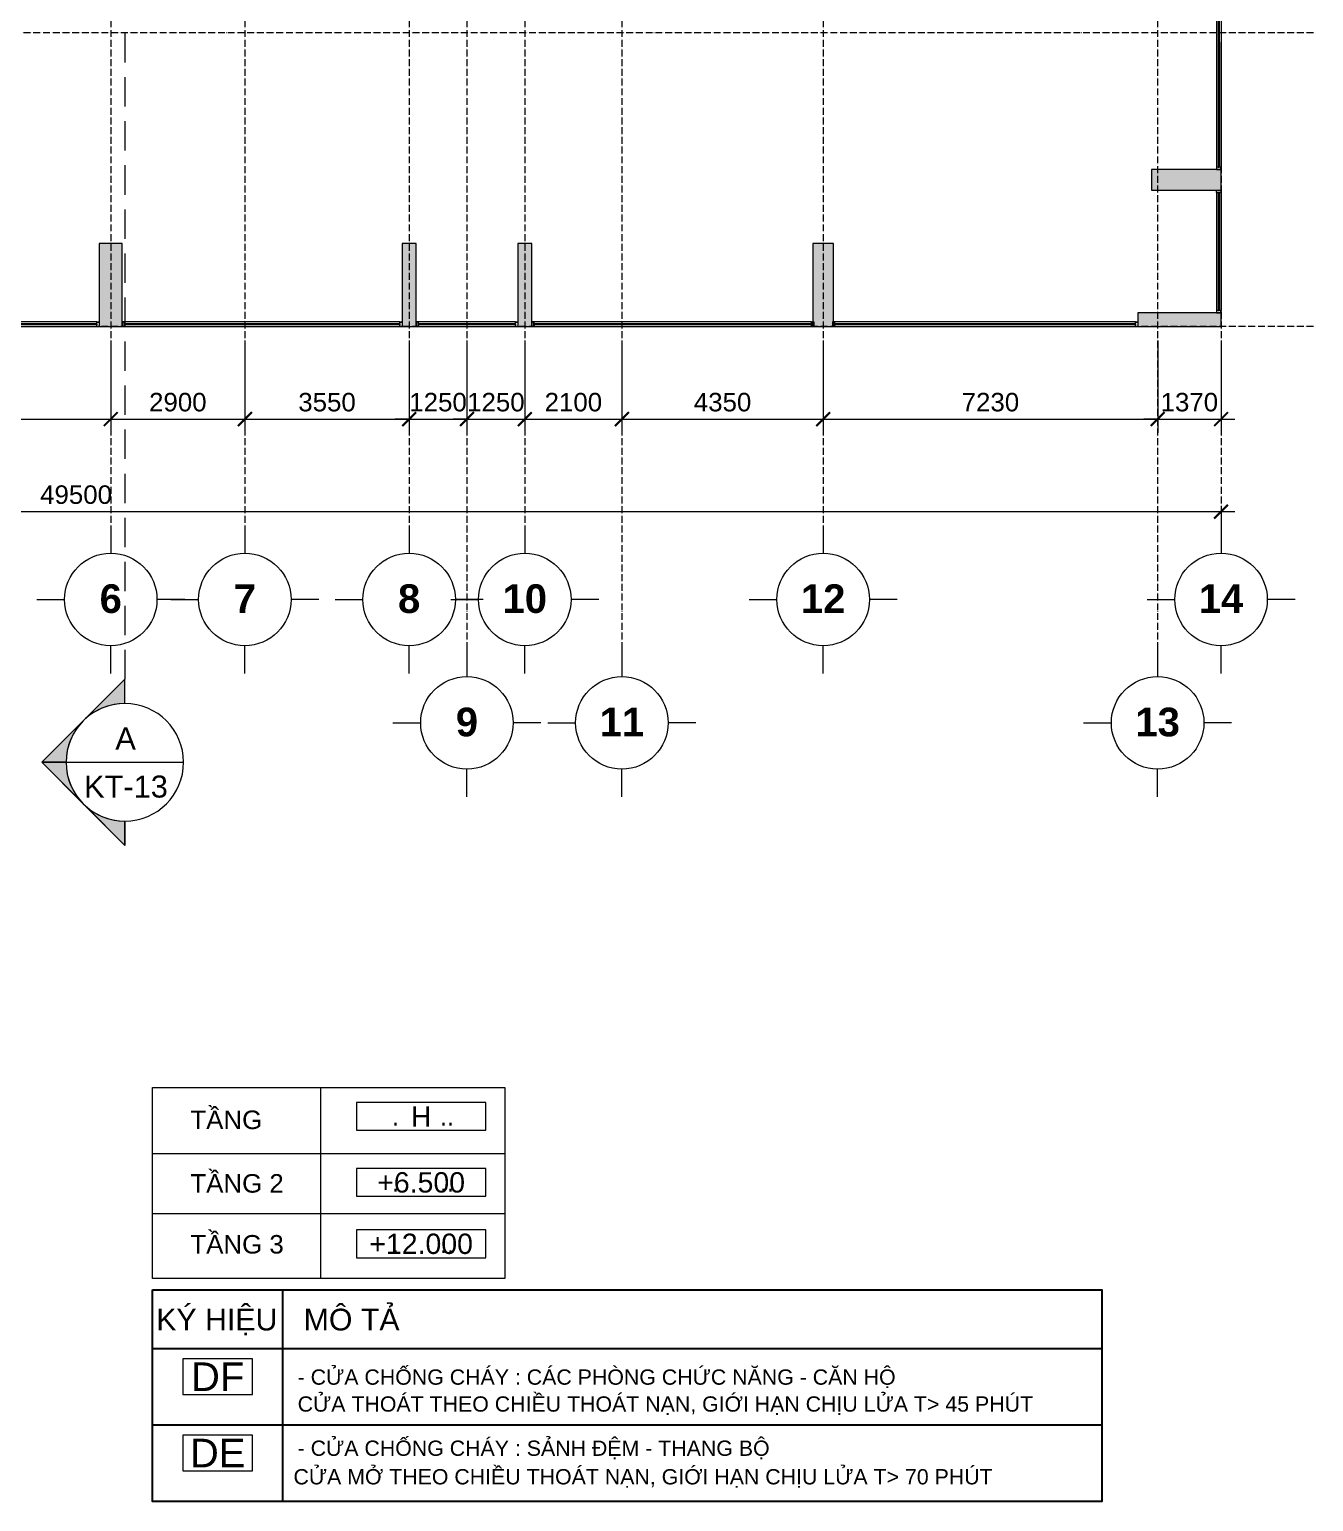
# Model space of a CAD drawing. Header units: millimetres. Extents: x -20211 to 105142, y -25405 to 48204.
# Drawn here: x 15244 to 43001, y -25405 to 6425 of the extents above; entities that cross this region are included whole.
import ezdxf
from ezdxf.enums import TextEntityAlignment as Align

# ---------------------------------------------------------------- set-up
doc = ezdxf.new("R2010")
doc.units = ezdxf.units.MM
doc.linetypes.add('Grid Line', pattern=[4.2, 3, -0.6, 0, -0.6])
doc.linetypes.add('HIDDEN2', pattern=[4.7625, 3.175, -1.5875])
doc.layers.get('Defpoints').update_dxf_attribs({"color": 230})
for name, color, linetype, lineweight in [('CHU', 181, 'Continuous', 5), ('CUA', 31, 'Continuous', 9), ('DIM', 1, 'Continuous', 5), ('G-ANNO-SYMB', 111, 'Continuous', 5), ('KH', 6, 'Continuous', 5), ('KI-HIEU-1', 151, 'Continuous', 9), ('NET-CAT', 3, 'Continuous', 15), ('NET-THAY', 2, 'Continuous', 9), ('TRUC', 225, 'Continuous', 5), ('X-COT HAM$0$LC.HA', 8, 'Continuous', 9), ('Y-GHI CHU PCCC$0$Z-CT1-GHI CHU TT$0$CHU-1', 7, 'Continuous', 9), ('Y-GHI CHU PCCC$0$Z-CT1-GHI CHU TT$0$KI-HIEU', 6, 'Continuous', 13)]:
    doc.layers.add(name, color=color, linetype=linetype, lineweight=lineweight)
doc.styles.add('Arial', font='arial_0.ttf', dxfattribs={"height": 476.25})
doc.styles.add('Arial_2', font='arial_0.ttf', dxfattribs={"height": 400})
doc.styles.add('Arial_B', font='arialbd_0.ttf', dxfattribs={"height": 619.047619})
doc.styles.add('TA1', font='arial_0.ttf')
doc.styles.add('Y-GHI CHU PCCC$0$Arial', font='arial_0.ttf')
doc.styles.add('Y-GHI CHU PCCC$0$Z-CT1-GHI CHU TT$0$TA1', font='arial_0.ttf')
doc.dimstyles.new('D_200_KTx2', dxfattribs={"dimtxt": 400, "dimasz": 300, "dimexe": 300, "dimexo": 300, "dimgap": 160, "dimtad": 1, "dimdec": 0, "dimzin": 9, "dimtxsty": 'TA1', "dimblk": 'ARCHTICK', "dimcen": 1, "dimdle": 300, "dimclrd": 256, "dimclre": 256, "dimclrt": 7, "dimadec": 0, "dimazin": 0, "dimtfac": 1, "dimtdec": 0, "dimtix": 1, "dimtmove": 1, "dimatfit": 3, "dimldrblk": 'ARCHTICK', "dimfxl": 0, "dimtolj": 1, "dimtzin": 0, "dimlwd": -1, "dimlwe": -1, "dimarcsym": 0})

# ---------------------------------------------------------------- blocks, each defined once
blk = doc.blocks.new('_ARCHTICK')
at = {"color": 0, "linetype": 'ByBlock', "const_width": 0.15}
blk.add_lwpolyline([(-0.5, -0.5), (0.5, 0.5)], dxfattribs=at)
blk = doc.blocks.new('*D39')
at = {"layer": 'Defpoints', "color": 0, "transparency": 16777216}
for p in [(10451, 0), (17001, 0), (17001, -2000)]:
    blk.add_point(p, dxfattribs=at)
at = {"layer": 'DIM', "transparency": 16777216}
for p, q in [((10451, -300), (10451, -2300)), ((17001, -300), (17001, -2300)), ((10151, -2000), (17301, -2000))]:
    blk.add_line(p, q, dxfattribs=at)
at = {"layer": 'DIM', "transparency": 16777216, "xscale": 300, "yscale": 300, "zscale": 300, "rotation": 180}
blk.add_blockref('_ARCHTICK', (10451, -2000), dxfattribs=at)
at = {"layer": 'DIM', "transparency": 16777216, "xscale": 300, "yscale": 300, "zscale": 300}
blk.add_blockref('_ARCHTICK', (17001, -2000), dxfattribs=at)
at = {"layer": 'DIM', "color": 7, "transparency": 16777216, "insert": (13726, -1636), "char_height": 400, "attachment_point": 5, "style": 'TA1'}
blk.add_mtext('\\A1;6550', dxfattribs=at)
blk = doc.blocks.new('*D40')
at = {"layer": 'Defpoints', "color": 0, "transparency": 16777216}
for p in [(17001, 0), (19901, 0), (19901, -2000)]:
    blk.add_point(p, dxfattribs=at)
at = {"layer": 'DIM', "transparency": 16777216}
for p, q in [((17001, -300), (17001, -2300)), ((19901, -300), (19901, -2300)), ((16701, -2000), (20201, -2000))]:
    blk.add_line(p, q, dxfattribs=at)
at = {"layer": 'DIM', "transparency": 16777216, "xscale": 300, "yscale": 300, "zscale": 300, "rotation": 180}
blk.add_blockref('_ARCHTICK', (17001, -2000), dxfattribs=at)
at = {"layer": 'DIM', "transparency": 16777216, "xscale": 300, "yscale": 300, "zscale": 300}
blk.add_blockref('_ARCHTICK', (19901, -2000), dxfattribs=at)
at = {"layer": 'DIM', "color": 7, "transparency": 16777216, "insert": (18451, -1636), "char_height": 400, "attachment_point": 5, "style": 'TA1'}
blk.add_mtext('\\A1;2900', dxfattribs=at)
blk = doc.blocks.new('*D41')
at = {"layer": 'Defpoints', "color": 0, "transparency": 16777216}
for p in [(19901, 0), (23451, 0), (23451, -2000)]:
    blk.add_point(p, dxfattribs=at)
at = {"layer": 'DIM', "transparency": 16777216}
for p, q in [((19901, -300), (19901, -2300)), ((23451, -300), (23451, -2300)), ((19601, -2000), (23751, -2000))]:
    blk.add_line(p, q, dxfattribs=at)
at = {"layer": 'DIM', "transparency": 16777216, "xscale": 300, "yscale": 300, "zscale": 300, "rotation": 180}
blk.add_blockref('_ARCHTICK', (19901, -2000), dxfattribs=at)
at = {"layer": 'DIM', "transparency": 16777216, "xscale": 300, "yscale": 300, "zscale": 300}
blk.add_blockref('_ARCHTICK', (23451, -2000), dxfattribs=at)
at = {"layer": 'DIM', "color": 7, "transparency": 16777216, "insert": (21676, -1636), "char_height": 400, "attachment_point": 5, "style": 'TA1'}
blk.add_mtext('\\A1;3550', dxfattribs=at)
blk = doc.blocks.new('*D42')
at = {"layer": 'Defpoints', "color": 0, "transparency": 16777216}
for p in [(23451, 0), (24701, 0), (24701, -2000)]:
    blk.add_point(p, dxfattribs=at)
at = {"layer": 'DIM', "transparency": 16777216}
for p, q in [((23451, -300), (23451, -2300)), ((24701, -300), (24701, -2300)), ((23451, -2000), (23151, -2000)), ((23451, -2000), (24701, -2000)), ((24701, -2000), (25001, -2000))]:
    blk.add_line(p, q, dxfattribs=at)
at = {"layer": 'DIM', "transparency": 16777216, "xscale": 300, "yscale": 300, "zscale": 300}
blk.add_blockref('_ARCHTICK', (23451, -2000), dxfattribs=at)
at = {"layer": 'DIM', "transparency": 16777216, "xscale": 300, "yscale": 300, "zscale": 300, "rotation": 180}
blk.add_blockref('_ARCHTICK', (24701, -2000), dxfattribs=at)
at = {"layer": 'DIM', "color": 7, "transparency": 16777216, "insert": (24076, -1636), "char_height": 400, "attachment_point": 5, "style": 'TA1'}
blk.add_mtext('\\A1;1250', dxfattribs=at)
blk = doc.blocks.new('*D43')
at = {"layer": 'Defpoints', "color": 0, "transparency": 16777216}
for p in [(24701, 0), (25951, 0), (25951, -2000)]:
    blk.add_point(p, dxfattribs=at)
at = {"layer": 'DIM', "transparency": 16777216}
for p, q in [((24701, -300), (24701, -2300)), ((25951, -300), (25951, -2300)), ((24701, -2000), (24401, -2000)), ((24701, -2000), (25951, -2000)), ((25951, -2000), (26251, -2000))]:
    blk.add_line(p, q, dxfattribs=at)
at = {"layer": 'DIM', "transparency": 16777216, "xscale": 300, "yscale": 300, "zscale": 300}
blk.add_blockref('_ARCHTICK', (24701, -2000), dxfattribs=at)
at = {"layer": 'DIM', "transparency": 16777216, "xscale": 300, "yscale": 300, "zscale": 300, "rotation": 180}
blk.add_blockref('_ARCHTICK', (25951, -2000), dxfattribs=at)
at = {"layer": 'DIM', "color": 7, "transparency": 16777216, "insert": (25326, -1636), "char_height": 400, "attachment_point": 5, "style": 'TA1'}
blk.add_mtext('\\A1;1250', dxfattribs=at)
blk = doc.blocks.new('*D44')
at = {"layer": 'Defpoints', "color": 0, "transparency": 16777216}
for p in [(25951, 0), (28051, 0), (28051, -2000)]:
    blk.add_point(p, dxfattribs=at)
at = {"layer": 'DIM', "transparency": 16777216}
for p, q in [((25951, -300), (25951, -2300)), ((28051, -300), (28051, -2300)), ((25651, -2000), (28351, -2000))]:
    blk.add_line(p, q, dxfattribs=at)
at = {"layer": 'DIM', "transparency": 16777216, "xscale": 300, "yscale": 300, "zscale": 300, "rotation": 180}
blk.add_blockref('_ARCHTICK', (25951, -2000), dxfattribs=at)
at = {"layer": 'DIM', "transparency": 16777216, "xscale": 300, "yscale": 300, "zscale": 300}
blk.add_blockref('_ARCHTICK', (28051, -2000), dxfattribs=at)
at = {"layer": 'DIM', "color": 7, "transparency": 16777216, "insert": (27001, -1636), "char_height": 400, "attachment_point": 5, "style": 'TA1'}
blk.add_mtext('\\A1;2100', dxfattribs=at)
blk = doc.blocks.new('*D45')
at = {"layer": 'Defpoints', "color": 0, "transparency": 16777216}
for p in [(28051, 0), (32401, 0), (32401, -2000)]:
    blk.add_point(p, dxfattribs=at)
at = {"layer": 'DIM', "transparency": 16777216}
for p, q in [((28051, -300), (28051, -2300)), ((32401, -300), (32401, -2300)), ((27751, -2000), (32701, -2000))]:
    blk.add_line(p, q, dxfattribs=at)
at = {"layer": 'DIM', "transparency": 16777216, "xscale": 300, "yscale": 300, "zscale": 300, "rotation": 180}
blk.add_blockref('_ARCHTICK', (28051, -2000), dxfattribs=at)
at = {"layer": 'DIM', "transparency": 16777216, "xscale": 300, "yscale": 300, "zscale": 300}
blk.add_blockref('_ARCHTICK', (32401, -2000), dxfattribs=at)
at = {"layer": 'DIM', "color": 7, "transparency": 16777216, "insert": (30226, -1636), "char_height": 400, "attachment_point": 5, "style": 'TA1'}
blk.add_mtext('\\A1;4350', dxfattribs=at)
blk = doc.blocks.new('*D46')
at = {"layer": 'Defpoints', "color": 0, "transparency": 16777216}
for p in [(32401, 0), (39631, 0), (39631, -2000)]:
    blk.add_point(p, dxfattribs=at)
at = {"layer": 'DIM', "transparency": 16777216}
for p, q in [((32401, -300), (32401, -2300)), ((39631, -300), (39631, -2300)), ((32101, -2000), (39931, -2000))]:
    blk.add_line(p, q, dxfattribs=at)
at = {"layer": 'DIM', "transparency": 16777216, "xscale": 300, "yscale": 300, "zscale": 300, "rotation": 180}
blk.add_blockref('_ARCHTICK', (32401, -2000), dxfattribs=at)
at = {"layer": 'DIM', "transparency": 16777216, "xscale": 300, "yscale": 300, "zscale": 300}
blk.add_blockref('_ARCHTICK', (39631, -2000), dxfattribs=at)
at = {"layer": 'DIM', "color": 7, "transparency": 16777216, "insert": (36016, -1636), "char_height": 400, "attachment_point": 5, "style": 'TA1'}
blk.add_mtext('\\A1;7230', dxfattribs=at)
blk = doc.blocks.new('*D47')
at = {"layer": 'Defpoints', "color": 0, "transparency": 16777216}
for p in [(39631, 0), (41001, 0), (41001, -2000)]:
    blk.add_point(p, dxfattribs=at)
at = {"layer": 'DIM', "transparency": 16777216}
for p, q in [((39631, -300), (39631, -2300)), ((41001, -300), (41001, -2300)), ((39631, -2000), (39331, -2000)), ((39631, -2000), (41001, -2000)), ((41001, -2000), (41301, -2000))]:
    blk.add_line(p, q, dxfattribs=at)
at = {"layer": 'DIM', "transparency": 16777216, "xscale": 300, "yscale": 300, "zscale": 300}
blk.add_blockref('_ARCHTICK', (39631, -2000), dxfattribs=at)
at = {"layer": 'DIM', "transparency": 16777216, "xscale": 300, "yscale": 300, "zscale": 300, "rotation": 180}
blk.add_blockref('_ARCHTICK', (41001, -2000), dxfattribs=at)
at = {"layer": 'DIM', "color": 7, "transparency": 16777216, "insert": (40316, -1636), "char_height": 400, "attachment_point": 5, "style": 'TA1'}
blk.add_mtext('\\A1;1370', dxfattribs=at)
blk = doc.blocks.new('*D48')
at = {"layer": 'Defpoints', "color": 0, "transparency": 16777216}
for p in [(-8499, -3576), (41001, -3576), (41001, -4000)]:
    blk.add_point(p, dxfattribs=at)
at = {"layer": 'DIM', "transparency": 16777216}
for p, q in [((-8799, -4000), (41301, -4000)), ((-8499, -3876), (-8499, -4300)), ((41001, -3876), (41001, -4300))]:
    blk.add_line(p, q, dxfattribs=at)
at = {"layer": 'DIM', "transparency": 16777216, "xscale": 300, "yscale": 300, "zscale": 300, "rotation": 180}
blk.add_blockref('_ARCHTICK', (-8499, -4000), dxfattribs=at)
at = {"layer": 'DIM', "transparency": 16777216, "xscale": 300, "yscale": 300, "zscale": 300}
blk.add_blockref('_ARCHTICK', (41001, -4000), dxfattribs=at)
at = {"layer": 'DIM', "color": 7, "transparency": 16777216, "insert": (16251, -3636), "char_height": 400, "attachment_point": 5, "style": 'TA1'}
blk.add_mtext('\\A1;49500', dxfattribs=at)
blk = doc.blocks.new('Grid - FamilyAL-KH TRUC-550400-MẶT BẰNG HẦM 2')
at = {"layer": 'KH'}
for p, q in [((0, 7), (0, 4)), ((-8, -1), (-5, -1)), ((8, -1), (5, -1)), ((0, -9), (0, -6))]:
    blk.add_line(p, q, dxfattribs=at)
blk.add_circle((0, -1), 5, dxfattribs=at)
blk = doc.blocks.new('Section - Section Head - Filled-317961-MẶT BẰNG TẦNG 1')
at = {"layer": 'G-ANNO-SYMB'}
h = blk.add_hatch(color=256, dxfattribs=at)
edge = h.paths.add_edge_path(flags=0)
edge.add_line((-10.84, 4.49), (-6.35, 8.98))
edge.add_line((-6.35, 8.98), (-6.35, 6.35))
edge.add_arc((-6.35, 0), 6.35, 90, 135)
h = blk.add_hatch(color=256, dxfattribs=at)
edge = h.paths.add_edge_path(flags=0)
edge.add_arc((-6.35, 0), 6.35, 45, 90)
edge.add_line((-6.35, 6.35), (-6.35, 8.98))
edge.add_line((-6.35, 8.98), (-1.86, 4.49))
h = blk.add_hatch(color=256, dxfattribs=at)
edge = h.paths.add_edge_path(flags=0)
edge.add_arc((-6.35, 0), 6.36, 137.9216, 180)
edge.add_line((-12.71, 0), (-15.33, 0))
edge.add_line((-15.33, 0), (-11.07, 4.26))
h = blk.add_hatch(color=256, dxfattribs=at)
edge = h.paths.add_edge_path(flags=0)
edge.add_line((-1.63, 4.26), (2.63, 0))
edge.add_line((2.63, 0), (0.01, 0))
edge.add_arc((-6.35, 0), 6.36, 0, 42.0784)
for p, q in [((-6.35, 8.98), (-15.33, 0)), ((-6.35, 8.98), (-10.84, 4.49)), ((-6.35, 8.98), (2.63, 0)), ((-6.35, 6.35), (-6.35, 8.98)), ((-1.86, 4.49), (-6.35, 8.98)), ((-6.35, 8.98), (-6.35, 6.35)), ((-11.07, 4.26), (-15.33, 0)), ((2.63, 0), (-1.63, 4.26)), ((-15.33, 0), (-12.71, 0)), ((0.01, 0), (2.63, 0)), ((-12.7, 0), (-15.33, 0)), ((0, 0), (2.63, 0))]:
    blk.add_line(p, q, dxfattribs=at)
for radius, start, end in [(6.35, 360, 180), (6.35, 90, 135), (6.35, 45, 90), (6.36, 137.9216, 180), (6.36, 0, 42.0784), (6.35, 180, 360)]:
    blk.add_arc((-6.35, 0), radius, start, end, dxfattribs=at)
blk = doc.blocks.new('*U86')
at = {"color": 7, "ltscale": 30, "true_color": 0xffffff, "insert": (520, 350), "char_height": 200, "attachment_point": 5, "bg_fill": 3, "box_fill_scale": 1.25, "bg_fill_color": 256, "bg_fill_true_color": 13158600, "bg_fill_transparency": 0}
blk.add_mtext('\\A1;.      ..', dxfattribs=at)
blk.add_lwpolyline([(-200, 200), (1200, 200), (1200, 500), (-200, 500)], close=True)
at = {"color": 7, "style": 'Arial'}
blk.add_attdef('±0.000', text='', height=220, dxfattribs=at).set_placement((500, 350), align=Align.MIDDLE)
blk = doc.blocks.new('ALC1807-ASCENT PLAZA-KET CAU_rvt-1-MẶT BẰNG TẦNG 1')
at = {"layer": 'X-COT HAM$0$LC.HA'}
h = blk.add_hatch(color=256, dxfattribs=at)
h.dxf.hatch_style = 1
h.paths.add_polyline_path([(41001, 2950), (41001, 3400), (39501, 3400), (39501, 2950)])
h = blk.add_hatch(color=256, dxfattribs=at)
h.dxf.hatch_style = 1
h.paths.add_polyline_path([(17249, 1800), (16749, 1800), (16749, 0), (17249, 0)])
h = blk.add_hatch(color=256, dxfattribs=at)
h.dxf.hatch_style = 1
h.paths.add_polyline_path([(23601, 1800), (23301, 1800), (23301, 0), (23601, 0)])
h = blk.add_hatch(color=256, dxfattribs=at)
h.dxf.hatch_style = 1
h.paths.add_polyline_path([(26101, 1800), (25801, 1800), (25801, 0), (26101, 0)])
h = blk.add_hatch(color=256, dxfattribs=at)
h.dxf.hatch_style = 1
h.paths.add_polyline_path([(32626, 1800), (32176, 1800), (32176, 0), (32626, 0)])
h = blk.add_hatch(color=256, dxfattribs=at)
h.dxf.hatch_style = 1
h.paths.add_polyline_path([(41001, 0), (41001, 300), (39201, 300), (39201, 0)])
at = {"ltscale": 1000}
for points in [[(41001, 2950), (41001, 3400), (39501, 3400), (39501, 2950)], [(32626, 1800), (32176, 1800), (32176, 0), (32626, 0)], [(41001, 0), (41001, 300), (39201, 300), (39201, 0)]]:
    blk.add_lwpolyline(points, close=True, dxfattribs=at)
at = {"ltscale": 1000, "elevation": 0}
for points in [[(17249, 1800), (16749, 1800), (16749, 0), (17249, 0)], [(23601, 1800), (23301, 1800), (23301, 0), (23601, 0)], [(26101, 1800), (25801, 1800), (25801, 0), (26101, 0)]]:
    blk.add_lwpolyline(points, close=True, dxfattribs=at)
blk = doc.blocks.new('*U121')
for p, q in [((6000, 100, 0), (50, 100, 0)), ((6000, 0, 0), (50, 0, 0)), ((5987, 58, 0), (63, 58, 0)), ((5987, 42, 0), (63, 42, 0))]:
    blk.add_line(p, q)
at = {"ltscale": 100}
for p, q in [((50, 61, 0), (50, 39, 0)), ((50, 61, 0), (50, 39, 0)), ((6000, 61, 0), (6000, 39, 0)), ((6000, 61, 0), (6000, 39, 0))]:
    blk.add_line(p, q, dxfattribs=at)
at = {"color": 1, "lineweight": 0, "ltscale": 10}
blk.add_line((57, 50, 0), (5993, 50, 0), dxfattribs=at)
at = {"ltscale": 25, "elevation": 0}
for points in [[(0, 0), (50, 0), (50, 100), (0, 100)], [(2, 2), (48, 2), (48, 98), (2, 98)]]:
    blk.add_lwpolyline(points, close=True, dxfattribs=at)
at = {"elevation": 0}
for points in [[(50, 39), (50, 61), (63, 61, -0.414214), (63, 60), (63, 57, -0.414214), (63, 56, -0.414214), (62, 57), (62, 59, 0.414214), (62, 60), (52, 60, 0.414214), (51, 59), (51, 40, 0.414214), (52, 40), (62, 40, 0.414214), (62, 40), (62, 43, -0.414214), (63, 43, -0.414214), (63, 43), (63, 39, -0.414214), (63, 39), (50, 39)], [(6000, 39), (6000, 61), (5987, 61, 0.414214), (5987, 60), (5987, 57, 0.414214), (5987, 56, 0.414214), (5988, 57), (5988, 59, -0.414214), (5988, 60), (5998, 60, -0.414214), (5999, 59), (5999, 40, -0.414214), (5998, 40), (5988, 40, -0.414214), (5988, 40), (5988, 43, 0.414214), (5987, 43, 0.414214), (5987, 43), (5987, 39, 0.414214), (5987, 39), (6000, 39)]]:
    blk.add_lwpolyline(points, format="xyb", dxfattribs=at)
for points in [[(50, 40), (50, 59)], [(50, 40), (50, 59)], [(6000, 40), (6000, 59)], [(6000, 40), (6000, 59)]]:
    blk.add_lwpolyline(points, dxfattribs=at)
for points in [[(57, 52, 0.110226), (57, 52), (57, 48, 0.110226), (57, 48, 0.547587), (60, 47, -0.371535), (61, 47, 0.207699), (65, 47, -0.626616), (65, 47, -0.088099), (63, 42), (63, 44), (60, 44), (60, 43), (56, 46, -0.26277), (55, 47), (55, 50), (55, 53, -0.26277), (56, 54), (60, 57), (60, 56), (63, 56), (63, 58, -0.088099), (65, 53, -0.626616), (65, 53, 0.207699), (61, 53, -0.371535), (60, 53, 0.547587)], [(5993, 52, -0.110226), (5993, 52), (5993, 48, -0.110226), (5993, 48, -0.547587), (5990, 47, 0.371535), (5989, 47, -0.207699), (5985, 47, 0.626616), (5985, 47, 0.088099), (5987, 42), (5987, 44), (5990, 44), (5990, 43), (5994, 46, 0.26277), (5995, 47), (5995, 50), (5995, 53, 0.26277), (5994, 54), (5990, 57), (5990, 56), (5987, 56), (5987, 58, 0.088099), (5985, 53, 0.626616), (5985, 53, -0.207699), (5989, 53, 0.371535), (5990, 53, -0.547587)]]:
    blk.add_lwpolyline(points, format="xyb", close=True)
for points in [[(57, 47), (57, 52), (5993, 52), (5993, 47)], [(6050, 100), (6050, 0), (6000, 0), (6000, 100)], [(6048, 98), (6048, 2), (6002, 2), (6002, 98)]]:
    blk.add_lwpolyline(points, close=True)
blk = doc.blocks.new('*U124')
for p, q in [((2150, 100, 0), (50, 100, 0)), ((2150, 0, 0), (50, 0, 0)), ((2137, 58, 0), (63, 58, 0)), ((2137, 42, 0), (63, 42, 0))]:
    blk.add_line(p, q)
at = {"ltscale": 100}
for p, q in [((50, 61, 0), (50, 39, 0)), ((50, 61, 0), (50, 39, 0)), ((2150, 61, 0), (2150, 39, 0)), ((2150, 61, 0), (2150, 39, 0))]:
    blk.add_line(p, q, dxfattribs=at)
at = {"color": 1, "lineweight": 0, "ltscale": 10}
blk.add_line((57, 50, 0), (2143, 50, 0), dxfattribs=at)
at = {"ltscale": 25, "elevation": 0}
for points in [[(0, 0), (50, 0), (50, 100), (0, 100)], [(2, 2), (48, 2), (48, 98), (2, 98)]]:
    blk.add_lwpolyline(points, close=True, dxfattribs=at)
at = {"elevation": 0}
for points in [[(50, 39), (50, 61), (63, 61, -0.414214), (63, 60), (63, 57, -0.414214), (63, 56, -0.414214), (62, 57), (62, 59, 0.414214), (62, 60), (52, 60, 0.414214), (51, 59), (51, 40, 0.414214), (52, 40), (62, 40, 0.414214), (62, 40), (62, 43, -0.414214), (63, 43, -0.414214), (63, 43), (63, 39, -0.414214), (63, 39), (50, 39)], [(2150, 39), (2150, 61), (2137, 61, 0.414214), (2137, 60), (2137, 57, 0.414214), (2137, 56, 0.414214), (2138, 57), (2138, 59, -0.414214), (2138, 60), (2148, 60, -0.414214), (2149, 59), (2149, 40, -0.414214), (2148, 40), (2138, 40, -0.414214), (2138, 40), (2138, 43, 0.414214), (2137, 43, 0.414214), (2137, 43), (2137, 39, 0.414214), (2137, 39), (2150, 39)]]:
    blk.add_lwpolyline(points, format="xyb", dxfattribs=at)
for points in [[(50, 40), (50, 59)], [(50, 40), (50, 59)], [(2150, 40), (2150, 59)], [(2150, 40), (2150, 59)]]:
    blk.add_lwpolyline(points, dxfattribs=at)
for points in [[(57, 52, 0.110226), (57, 52), (57, 48, 0.110226), (57, 48, 0.547587), (60, 47, -0.371535), (61, 47, 0.207699), (65, 47, -0.626616), (65, 47, -0.088099), (63, 42), (63, 44), (60, 44), (60, 43), (56, 46, -0.26277), (55, 47), (55, 50), (55, 53, -0.26277), (56, 54), (60, 57), (60, 56), (63, 56), (63, 58, -0.088099), (65, 53, -0.626616), (65, 53, 0.207699), (61, 53, -0.371535), (60, 53, 0.547587)], [(2143, 52, -0.110226), (2143, 52), (2143, 48, -0.110226), (2143, 48, -0.547587), (2140, 47, 0.371535), (2139, 47, -0.207699), (2135, 47, 0.626616), (2135, 47, 0.088099), (2137, 42), (2137, 44), (2140, 44), (2140, 43), (2144, 46, 0.26277), (2145, 47), (2145, 50), (2145, 53, 0.26277), (2144, 54), (2140, 57), (2140, 56), (2137, 56), (2137, 58, 0.088099), (2135, 53, 0.626616), (2135, 53, -0.207699), (2139, 53, 0.371535), (2140, 53, -0.547587)]]:
    blk.add_lwpolyline(points, format="xyb", close=True)
for points in [[(57, 47), (57, 52), (2143, 52), (2143, 47)], [(2200, 100), (2200, 0), (2150, 0), (2150, 100)], [(2198, 98), (2198, 2), (2152, 2), (2152, 98)]]:
    blk.add_lwpolyline(points, close=True)
blk = doc.blocks.new('*U123')
for p, q in [((6050, 100, 0), (50, 100, 0)), ((6050, 0, 0), (50, 0, 0)), ((6037, 58, 0), (63, 58, 0)), ((6037, 42, 0), (63, 42, 0))]:
    blk.add_line(p, q)
at = {"ltscale": 100}
for p, q in [((50, 61, 0), (50, 39, 0)), ((50, 61, 0), (50, 39, 0)), ((6050, 61, 0), (6050, 39, 0)), ((6050, 61, 0), (6050, 39, 0))]:
    blk.add_line(p, q, dxfattribs=at)
at = {"color": 1, "lineweight": 0, "ltscale": 10}
blk.add_line((57, 50, 0), (6044, 50, 0), dxfattribs=at)
at = {"ltscale": 25, "elevation": 0}
for points in [[(0, 0), (50, 0), (50, 100), (0, 100)], [(2, 2), (48, 2), (48, 98), (2, 98)]]:
    blk.add_lwpolyline(points, close=True, dxfattribs=at)
at = {"elevation": 0}
for points in [[(50, 39), (50, 61), (63, 61, -0.414214), (63, 60), (63, 57, -0.414214), (63, 56, -0.414214), (62, 57), (62, 59, 0.414214), (62, 60), (52, 60, 0.414214), (51, 59), (51, 40, 0.414214), (52, 40), (62, 40, 0.414214), (62, 40), (62, 43, -0.414214), (63, 43, -0.414214), (63, 43), (63, 39, -0.414214), (63, 39), (50, 39)], [(6050, 39), (6050, 61), (6038, 61, 0.414214), (6037, 60), (6037, 57, 0.414214), (6038, 56, 0.414214), (6038, 57), (6038, 59, -0.414214), (6039, 60), (6049, 60, -0.414214), (6049, 59), (6049, 40, -0.414214), (6049, 40), (6039, 40, -0.414214), (6038, 40), (6038, 43, 0.414214), (6038, 43, 0.414214), (6037, 43), (6037, 39, 0.414214), (6038, 39), (6050, 39)]]:
    blk.add_lwpolyline(points, format="xyb", dxfattribs=at)
for points in [[(50, 40), (50, 59)], [(50, 40), (50, 59)], [(6050, 40), (6050, 59)], [(6050, 40), (6050, 59)]]:
    blk.add_lwpolyline(points, dxfattribs=at)
for points in [[(57, 52, 0.110226), (57, 52), (57, 48, 0.110226), (57, 48, 0.547587), (60, 47, -0.371535), (61, 47, 0.207699), (65, 47, -0.626616), (65, 47, -0.088099), (63, 42), (63, 44), (60, 44), (60, 43), (56, 46, -0.26277), (55, 47), (55, 50), (55, 53, -0.26277), (56, 54), (60, 57), (60, 56), (63, 56), (63, 58, -0.088099), (65, 53, -0.626616), (65, 53, 0.207699), (61, 53, -0.371535), (60, 53, 0.547587)], [(6044, 52, -0.110226), (6044, 52), (6044, 48, -0.110226), (6044, 48, -0.547587), (6040, 47, 0.371535), (6040, 47, -0.207699), (6035, 47, 0.626616), (6035, 47, 0.088099), (6037, 42), (6037, 44), (6040, 44), (6040, 43), (6045, 46, 0.26277), (6045, 47), (6045, 50), (6045, 53, 0.26277), (6045, 54), (6040, 57), (6040, 56), (6037, 56), (6037, 58, 0.088099), (6035, 53, 0.626616), (6035, 53, -0.207699), (6040, 53, 0.371535), (6040, 53, -0.547587)]]:
    blk.add_lwpolyline(points, format="xyb", close=True)
for points in [[(57, 47), (57, 52), (6044, 52), (6044, 47)], [(6100, 100), (6100, 0), (6050, 0), (6050, 100)], [(6098, 98), (6098, 2), (6052, 2), (6052, 98)]]:
    blk.add_lwpolyline(points, close=True)
blk = doc.blocks.new('*U122')
for p, q in [((6550, 100, 0), (50, 100, 0)), ((6550, 0, 0), (50, 0, 0)), ((6537, 58, 0), (63, 58, 0)), ((6537, 42, 0), (63, 42, 0))]:
    blk.add_line(p, q)
at = {"ltscale": 100}
for p, q in [((50, 61, 0), (50, 39, 0)), ((50, 61, 0), (50, 39, 0)), ((6550, 61, 0), (6550, 39, 0)), ((6550, 61, 0), (6550, 39, 0))]:
    blk.add_line(p, q, dxfattribs=at)
at = {"color": 1, "lineweight": 0, "ltscale": 10}
blk.add_line((57, 50, 0), (6543, 50, 0), dxfattribs=at)
at = {"ltscale": 25, "elevation": 0}
for points in [[(0, 0), (50, 0), (50, 100), (0, 100)], [(2, 2), (48, 2), (48, 98), (2, 98)]]:
    blk.add_lwpolyline(points, close=True, dxfattribs=at)
at = {"elevation": 0}
for points in [[(50, 39), (50, 61), (63, 61, -0.414214), (63, 60), (63, 57, -0.414214), (63, 56, -0.414214), (62, 57), (62, 59, 0.414214), (62, 60), (52, 60, 0.414214), (51, 59), (51, 40, 0.414214), (52, 40), (62, 40, 0.414214), (62, 40), (62, 43, -0.414214), (63, 43, -0.414214), (63, 43), (63, 39, -0.414214), (63, 39), (50, 39)], [(6550, 39), (6550, 61), (6537, 61, 0.414214), (6537, 60), (6537, 57, 0.414214), (6537, 56, 0.414214), (6538, 57), (6538, 59, -0.414214), (6538, 60), (6548, 60, -0.414214), (6549, 59), (6549, 40, -0.414214), (6548, 40), (6538, 40, -0.414214), (6538, 40), (6538, 43, 0.414214), (6537, 43, 0.414214), (6537, 43), (6537, 39, 0.414214), (6537, 39), (6550, 39)]]:
    blk.add_lwpolyline(points, format="xyb", dxfattribs=at)
for points in [[(50, 40), (50, 59)], [(50, 40), (50, 59)], [(6550, 40), (6550, 59)], [(6550, 40), (6550, 59)]]:
    blk.add_lwpolyline(points, dxfattribs=at)
for points in [[(57, 52, 0.110226), (57, 52), (57, 48, 0.110226), (57, 48, 0.547587), (60, 47, -0.371535), (61, 47, 0.207699), (65, 47, -0.626616), (65, 47, -0.088099), (63, 42), (63, 44), (60, 44), (60, 43), (56, 46, -0.26277), (55, 47), (55, 50), (55, 53, -0.26277), (56, 54), (60, 57), (60, 56), (63, 56), (63, 58, -0.088099), (65, 53, -0.626616), (65, 53, 0.207699), (61, 53, -0.371535), (60, 53, 0.547587)], [(6543, 52, -0.110226), (6543, 52), (6543, 48, -0.110226), (6543, 48, -0.547587), (6540, 47, 0.371535), (6539, 47, -0.207699), (6535, 47, 0.626616), (6535, 47, 0.088099), (6537, 42), (6537, 44), (6540, 44), (6540, 43), (6544, 46, 0.26277), (6544, 47), (6544, 50), (6544, 53, 0.26277), (6544, 54), (6540, 57), (6540, 56), (6537, 56), (6537, 58, 0.088099), (6535, 53, 0.626616), (6535, 53, -0.207699), (6539, 53, 0.371535), (6540, 53, -0.547587)]]:
    blk.add_lwpolyline(points, format="xyb", close=True)
for points in [[(57, 47), (57, 52), (6543, 52), (6543, 47)], [(6600, 100), (6600, 0), (6550, 0), (6550, 100)], [(6598, 98), (6598, 2), (6552, 2), (6552, 98)]]:
    blk.add_lwpolyline(points, close=True)
blk = doc.blocks.new('*U125')
for p, q in [((2600, 100, 0), (50, 100, 0)), ((2600, 0, 0), (50, 0, 0)), ((2587, 58, 0), (63, 58, 0)), ((2587, 42, 0), (63, 42, 0))]:
    blk.add_line(p, q)
at = {"ltscale": 100}
for p, q in [((50, 61, 0), (50, 39, 0)), ((50, 61, 0), (50, 39, 0)), ((2600, 61, 0), (2600, 39, 0)), ((2600, 61, 0), (2600, 39, 0))]:
    blk.add_line(p, q, dxfattribs=at)
at = {"color": 1, "lineweight": 0, "ltscale": 10}
blk.add_line((57, 50, 0), (2593, 50, 0), dxfattribs=at)
at = {"ltscale": 25, "elevation": 0}
for points in [[(0, 0), (50, 0), (50, 100), (0, 100)], [(2, 2), (48, 2), (48, 98), (2, 98)]]:
    blk.add_lwpolyline(points, close=True, dxfattribs=at)
at = {"elevation": 0}
for points in [[(50, 39), (50, 61), (63, 61, -0.414214), (63, 60), (63, 57, -0.414214), (63, 56, -0.414214), (62, 57), (62, 59, 0.414214), (62, 60), (52, 60, 0.414214), (51, 59), (51, 40, 0.414214), (52, 40), (62, 40, 0.414214), (62, 40), (62, 43, -0.414214), (63, 43, -0.414214), (63, 43), (63, 39, -0.414214), (63, 39), (50, 39)], [(2600, 39), (2600, 61), (2587, 61, 0.414214), (2587, 60), (2587, 57, 0.414214), (2587, 56, 0.414214), (2588, 57), (2588, 59, -0.414214), (2588, 60), (2598, 60, -0.414214), (2599, 59), (2599, 40, -0.414214), (2598, 40), (2588, 40, -0.414214), (2588, 40), (2588, 43, 0.414214), (2587, 43, 0.414214), (2587, 43), (2587, 39, 0.414214), (2587, 39), (2600, 39)]]:
    blk.add_lwpolyline(points, format="xyb", dxfattribs=at)
for points in [[(50, 40), (50, 59)], [(50, 40), (50, 59)], [(2600, 40), (2600, 59)], [(2600, 40), (2600, 59)]]:
    blk.add_lwpolyline(points, dxfattribs=at)
for points in [[(57, 52, 0.110226), (57, 52), (57, 48, 0.110226), (57, 48, 0.547587), (60, 47, -0.371535), (61, 47, 0.207699), (65, 47, -0.626616), (65, 47, -0.088099), (63, 42), (63, 44), (60, 44), (60, 43), (56, 46, -0.26277), (55, 47), (55, 50), (55, 53, -0.26277), (56, 54), (60, 57), (60, 56), (63, 56), (63, 58, -0.088099), (65, 53, -0.626616), (65, 53, 0.207699), (61, 53, -0.371535), (60, 53, 0.547587)], [(2593, 52, -0.110226), (2593, 52), (2593, 48, -0.110226), (2593, 48, -0.547587), (2590, 47, 0.371535), (2589, 47, -0.207699), (2585, 47, 0.626616), (2585, 47, 0.088099), (2587, 42), (2587, 44), (2590, 44), (2590, 43), (2594, 46, 0.26277), (2595, 47), (2595, 50), (2595, 53, 0.26277), (2594, 54), (2590, 57), (2590, 56), (2587, 56), (2587, 58, 0.088099), (2585, 53, 0.626616), (2585, 53, -0.207699), (2589, 53, 0.371535), (2590, 53, -0.547587)]]:
    blk.add_lwpolyline(points, format="xyb", close=True)
for points in [[(57, 47), (57, 52), (2593, 52), (2593, 47)], [(2650, 100), (2650, 0), (2600, 0), (2600, 100)], [(2648, 98), (2648, 2), (2602, 2), (2602, 98)]]:
    blk.add_lwpolyline(points, close=True)
blk = doc.blocks.new('*U126')
for p, q in [((7800, 100, 0), (50, 100, 0)), ((7800, 0, 0), (50, 0, 0)), ((7787, 58, 0), (63, 58, 0)), ((7787, 42, 0), (63, 42, 0))]:
    blk.add_line(p, q)
at = {"ltscale": 100}
for p, q in [((50, 61, 0), (50, 39, 0)), ((50, 61, 0), (50, 39, 0)), ((7800, 61, 0), (7800, 39, 0)), ((7800, 61, 0), (7800, 39, 0))]:
    blk.add_line(p, q, dxfattribs=at)
at = {"color": 1, "lineweight": 0, "ltscale": 10}
blk.add_line((57, 50, 0), (7793, 50, 0), dxfattribs=at)
at = {"ltscale": 25, "elevation": 0}
for points in [[(0, 0), (50, 0), (50, 100), (0, 100)], [(2, 2), (48, 2), (48, 98), (2, 98)]]:
    blk.add_lwpolyline(points, close=True, dxfattribs=at)
at = {"elevation": 0}
for points in [[(50, 39), (50, 61), (63, 61, -0.414214), (63, 60), (63, 57, -0.414214), (63, 56, -0.414214), (62, 57), (62, 59, 0.414214), (62, 60), (52, 60, 0.414214), (51, 59), (51, 40, 0.414214), (52, 40), (62, 40, 0.414214), (62, 40), (62, 43, -0.414214), (63, 43, -0.414214), (63, 43), (63, 39, -0.414214), (63, 39), (50, 39)], [(7800, 39), (7800, 61), (7787, 61, 0.414214), (7787, 60), (7787, 57, 0.414214), (7787, 56, 0.414214), (7788, 57), (7788, 59, -0.414214), (7788, 60), (7798, 60, -0.414214), (7799, 59), (7799, 40, -0.414214), (7798, 40), (7788, 40, -0.414214), (7788, 40), (7788, 43, 0.414214), (7787, 43, 0.414214), (7787, 43), (7787, 39, 0.414214), (7787, 39), (7800, 39)]]:
    blk.add_lwpolyline(points, format="xyb", dxfattribs=at)
for points in [[(50, 40), (50, 59)], [(50, 40), (50, 59)], [(7800, 40), (7800, 59)], [(7800, 40), (7800, 59)]]:
    blk.add_lwpolyline(points, dxfattribs=at)
for points in [[(57, 52, 0.110226), (57, 52), (57, 48, 0.110226), (57, 48, 0.547587), (60, 47, -0.371535), (61, 47, 0.207699), (65, 47, -0.626616), (65, 47, -0.088099), (63, 42), (63, 44), (60, 44), (60, 43), (56, 46, -0.26277), (55, 47), (55, 50), (55, 53, -0.26277), (56, 54), (60, 57), (60, 56), (63, 56), (63, 58, -0.088099), (65, 53, -0.626616), (65, 53, 0.207699), (61, 53, -0.371535), (60, 53, 0.547587)], [(7793, 52, -0.110226), (7793, 52), (7793, 48, -0.110226), (7793, 48, -0.547587), (7790, 47, 0.371535), (7789, 47, -0.207699), (7785, 47, 0.626616), (7785, 47, 0.088099), (7787, 42), (7787, 44), (7790, 44), (7790, 43), (7794, 46, 0.26277), (7795, 47), (7795, 50), (7795, 53, 0.26277), (7794, 54), (7790, 57), (7790, 56), (7787, 56), (7787, 58, 0.088099), (7785, 53, 0.626616), (7785, 53, -0.207699), (7789, 53, 0.371535), (7790, 53, -0.547587)]]:
    blk.add_lwpolyline(points, format="xyb", close=True)
for points in [[(57, 47), (57, 52), (7793, 52), (7793, 47)], [(7850, 100), (7850, 0), (7800, 0), (7800, 100)], [(7848, 98), (7848, 2), (7802, 2), (7802, 98)]]:
    blk.add_lwpolyline(points, close=True)
blk = doc.blocks.new('Y-GHI CHU PCCC$0$A$C53D4240F')
at = {"color": 8, "ltscale": 30}
blk.add_lwpolyline([(-267, -138), (267, -138), (267, 137), (-267, 137)], close=True, dxfattribs=at)
at = {"color": 8, "style": 'Y-GHI CHU PCCC$0$Arial'}
blk.add_text('DE', height=220, dxfattribs=at).set_placement((0, 0), align=Align.MIDDLE_CENTER)
blk = doc.blocks.new('Y-GHI CHU PCCC$0$A$C67775D76')
at = {"color": 8, "ltscale": 30}
blk.add_lwpolyline([(-267, -138), (267, -138), (267, 138), (-267, 138)], close=True, dxfattribs=at)
at = {"color": 8, "style": 'Y-GHI CHU PCCC$0$Arial'}
blk.add_text('DF', height=220, dxfattribs=at).set_placement((0, 0), align=Align.MIDDLE_CENTER)

msp = doc.modelspace()

# ---------------------------------------------------------------- linework, layer by layer
at = {"color": 8, "ltscale": 150}
for p, q in [((20718.7, -25404.7), (20718.7, -20829.7)), ((38421.1, -22104.7), (17906.2, -22104.7)), ((38421.1, -23754.7), (17906.2, -23754.7))]:
    msp.add_line(p, q, dxfattribs=at)
msp.add_lwpolyline([(17906.2, -20829.7), (38421.1, -20829.7), (38421.1, -25404.7), (17906.2, -25404.7)], close=True, dxfattribs=at)
at = {"layer": 'CHU', "color": 7}
msp.add_lwpolyline([(17906.2, -16450.7), (25519.5, -16450.7), (25519.5, -20579.7), (17906.2, -20579.7)], close=True, dxfattribs=at)
for points in [[(21535.5, -16450.7), (21535.5, -20579.7)], [(17906.2, -17875.9), (25519.5, -17875.9)], [(17906.2, -19174), (25519.5, -19174)]]:
    msp.add_lwpolyline(points, dxfattribs=at)
at = {"layer": 'G-ANNO-SYMB'}
msp.add_line((16035.6, -9421.1), (18575.6, -9421.1), dxfattribs=at)
at = {"layer": 'KI-HIEU-1', "linetype": 'HIDDEN2', "ltscale": 200}
msp.add_line((17315.7, -7625.1), (17315.7, 45138.3), dxfattribs=at)
at = {"layer": 'NET-THAY'}
for p, q in [((41000.5, 299.9), (41000.5, 6149.9)), ((10700.5, -0.1), (16750.5, -0.1)), ((17250.5, -0.1), (23300.5, -0.1)), ((23600.5, -0.1), (25800.5, -0.1)), ((26100.5, -0.1), (32200.7, -0.1)), ((32600.7, -0.1), (39200.5, -0.1))]:
    msp.add_line(p, q, dxfattribs=at)
at = {"layer": 'TRUC', "linetype": 'Grid Line', "ltscale": 50}
for p, q in [((17000.5, 43599.9), (17000.5, -4500.1)), ((19900.5, 43599.9), (19900.5, -4500.1)), ((23450.5, 43599.9), (23450.5, -4500.1)), ((24700.5, 43599.9), (24700.5, -7167.6)), ((25950.5, 43599.9), (25950.5, -4500.1)), ((28050.5, 43599.9), (28050.5, -7167.6)), ((32400.5, 43599.9), (32400.5, -4500.1)), ((39630.5, 43599.9), (39630.5, -7167.6)), ((41000.5, 43599.9), (41000.5, -4500.1)), ((43000.5, 6349.9), (-12092.4, 6349.9)), ((43000.5, -0.1), (-12092.4, -0.1))]:
    msp.add_line(p, q, dxfattribs=at)

# ---------------------------------------------------------------- block references
at = {"lineweight": 5, "xscale": 199.9999999999999, "yscale": 199.9999999999999, "zscale": 199.9999999999999, "rotation": 180}
for p in [(17000.5, -6100.1), (19900.5, -6100.1), (23450.5, -6100.1), (25950.5, -6100.1), (32400.5, -6100.1), (41000.5, -6100.1), (24700.5, -8767.6), (28050.5, -8767.6), (39630.5, -8767.6)]:
    msp.add_blockref('Grid - FamilyAL-KH TRUC-550400-MẶT BẰNG HẦM 2', p, dxfattribs=at)
at = {"layer": 'CUA', "rotation": 90}
for name, p in [('*U126', (41000.5, 3399.9)), ('*U125', (41000.5, 299.9))]:
    msp.add_blockref(name, p, dxfattribs=at)
at = {"layer": 'CUA'}
for name, p in [('*U121', (10700.5, -0.1)), ('*U121', (17250.5, -0.1)), ('*U124', (23600.5, -0.1)), ('*U123', (26100.5, -0.1)), ('*U122', (32600.7, -0.1))]:
    msp.add_blockref(name, p, dxfattribs=at)
at = {"layer": 'G-ANNO-SYMB', "xscale": 199.9999999999999, "yscale": 199.9999999999999, "zscale": 199.9999999999999, "rotation": 90}
msp.add_blockref('Section - Section Head - Filled-317961-MẶT BẰNG TẦNG 1', (17305.6, -8151.1), dxfattribs=at)
at = {"layer": 'NET-CAT'}
msp.add_blockref('ALC1807-ASCENT PLAZA-KET CAU_rvt-1-MẶT BẰNG TẦNG 1', (0, 0), dxfattribs=at)
at = {"layer": 'Y-GHI CHU PCCC$0$Z-CT1-GHI CHU TT$0$KI-HIEU', "color": 8, "xscale": 2.812500000000001, "yscale": 2.812500000000001, "zscale": 2.812500000000001}
for name, p in [('Y-GHI CHU PCCC$0$A$C67775D76', (19312.5, -22704.7)), ('Y-GHI CHU PCCC$0$A$C53D4240F', (19312.5, -24354.7))]:
    msp.add_blockref(name, p, dxfattribs=at)

# ---------------------------------------------------------------- texts
at = {"layer": 'CHU', "color": 7, "char_height": 400, "width": 6627.62, "attachment_point": 1, "line_spacing_factor": 0.936439, "style": 'Arial_2'}
for s, insert in [('\\pt2540,5080,7620,10160,12700,15240,17780,20320,22860,25400,27940,30480,33020,35560,38100,40640,43180,45720,48260,50800,53340,55880,58420,60960,63500,66040,68580,71120,73660,76200,78740,81280;TẦNG', (18722.5, -16950.9)), ('\\pt2540,5080,7620,10160,12700,15240,17780,20320,22860,25400,27940,30480,33020,35560,38100,40640,43180,45720,48260,50800,53340,55880,58420,60960,63500,66040,68580,71120,73660,76200,78740,81280;TẦNG 2', (18722.5, -18325.1)), ('\\pt2540,5080,7620,10160,12700,15240,17780,20320,22860,25400,27940,30480,33020,35560,38100,40640,43180,45720,48260,50800,53340,55880,58420,60960,63500,66040,68580,71120,73660,76200,78740,81280;TẦNG 3', (18722.5, -19642.6))]:
    msp.add_mtext(s, dxfattribs=dict(at, insert=insert))
at = {"layer": 'G-ANNO-SYMB', "attachment_point": 2, "line_spacing_factor": 0.941778, "style": 'Arial'}
for s, insert, char_height, width in [('A', (17321.9, -8667.9), 476.2, 443.133), ('KT-13', (17329.9, -9707), 476.25, 2240.682)]:
    msp.add_mtext(s, dxfattribs=dict(at, insert=insert, char_height=char_height, width=width))
at = {"layer": 'KH', "attachment_point": 2, "line_spacing_factor": 0.941778, "style": 'Arial_B'}
for s, insert, char_height, width in [('\\fArial|b1|i0|c0|p34|;6', (17000.8, -5572.2), 619.048, 558.244), ('\\fArial|b1|i0|c0|p34|;7', (19900.8, -5572.2), 619.048, 558.244), ('\\fArial|b1|i0|c0|p34|;8', (23450.8, -5572.2), 619.048, 558.244), ('10', (25950.8, -5572.2), 619.05, 1116.488), ('12', (32400.8, -5572.2), 619.05, 1116.488), ('14', (41000.8, -5572.2), 619.05, 1116.488), ('\\fArial|b1|i0|c0|p34|;9', (24700.8, -8239.8), 619.048, 558.244), ('11', (28050.8, -8239.8), 619.05, 1116.488), ('13', (39630.8, -8239.8), 619.05, 1116.488)]:
    msp.add_mtext(s, dxfattribs=dict(at, insert=insert, char_height=char_height, width=width))
at = {"layer": 'Y-GHI CHU PCCC$0$Z-CT1-GHI CHU TT$0$CHU-1', "color": 8, "style": 'Y-GHI CHU PCCC$0$Z-CT1-GHI CHU TT$0$TA1'}
for s, height, p in [('KÝ HIỆU', 468.75, (17983.4, -21704)), ('MÔ TẢ', 468.75, (21170.9, -21704)), ('- CỬA CHỐNG CHÁY : CÁC PHÒNG CHỨC NĂNG - CĂN HỘ', 330, (21040.9, -22878.3)), ('CỬA THOÁT THEO CHIỀU THOÁT NẠN, GIỚI HẠN CHỊU LỬA T> 45 PHÚT', 330, (21040.9, -23460.3)), ('- CỬA CHỐNG CHÁY : SẢNH ĐỆM - THANG BỘ', 330, (21040.9, -24416.1)), ('CỬA MỞ THEO CHIỀU THOÁT NẠN, GIỚI HẠN CHỊU LỬA T> 70 PHÚT', 330, (20950.5, -25033.4))]:
    msp.add_text(s, height=height, dxfattribs=at).set_placement(p)

# ---------------------------------------------------------------- dimensions: what is measured, and where the dimension line sits
at = {"layer": 'DIM'}
for base, p1, p2, picture, middle in [((17000.5, -2000.1), (10450.5, -0.1), (17000.5, -0.1), '*D39', (13725.5, -1635.8)), ((19900.5, -2000.1), (17000.5, -0.1), (19900.5, -0.1), '*D40', (18450.5, -1635.8)), ((23450.5, -2000.1), (19900.5, -0.1), (23450.5, -0.1), '*D41', (21675.5, -1635.7)), ((24700.5, -2000.1), (23450.5, -0.1), (24700.5, -0.1), '*D42', (24075.5, -1635.8)), ((25950.5, -2000.1), (24700.5, -0.1), (25950.5, -0.1), '*D43', (25325.5, -1635.8)), ((28050.5, -2000.1), (25950.5, -0.1), (28050.5, -0.1), '*D44', (27000.5, -1635.8)), ((32400.5, -2000.1), (28050.5, -0.1), (32400.5, -0.1), '*D45', (30225.5, -1635.7)), ((39630.5, -2000.1), (32400.5, -0.1), (39630.5, -0.1), '*D46', (36015.5, -1635.7)), ((41000.5, -2000.1), (39630.5, -0.1), (41000.5, -0.1), '*D47', (40315.5, -1635.7)), ((41000.5, -4000.1), (-8499.5, -3575.8), (41000.5, -3575.8), '*D48', (16250.5, -3635.8))]:
    dim = msp.add_linear_dim(base=base, p1=p1, p2=p2, dimstyle='D_200_KTx2', dxfattribs=at)
    dim.commit()
    dim.dimension.update_dxf_attribs({"geometry": picture, "text_midpoint": middle})

# ---------------------------------------------------------------- next in the draw order: block references
at = {"layer": 'KI-HIEU-1', "linetype": 'ByBlock', "xscale": 2, "yscale": 2, "zscale": 2}
for p, values in [((22710.3, -17778.1), {'±0.000': 'H'}), ((22710.3, -19203.3), {'±0.000': '+6.500'}), ((22710.3, -20531.4), {'±0.000': '+12.000'})]:
    msp.add_blockref('*U86', p, dxfattribs=at).add_auto_attribs(values)

doc.saveas('drawing.dxf')
